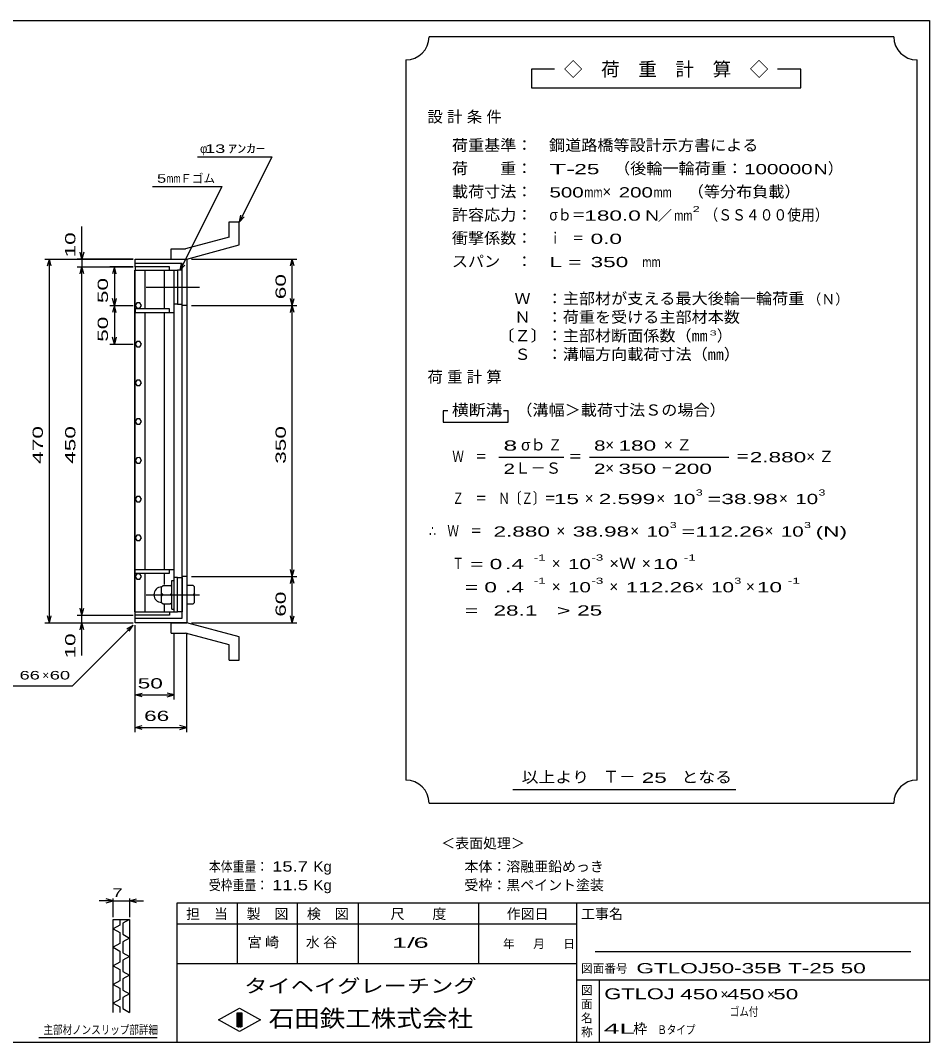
# Model space of a CAD drawing. Units: millimetres, scale not verified. Extents: x -1092 to 1039, y -770 to 632.
# Drawn here: x -135 to 1039, y -688 to 632 of the extents above; entities that cross this region are included whole.
import ezdxf
from ezdxf.enums import TextEntityAlignment as Align

# ---------------------------------------------------------------- set-up
doc = ezdxf.new("R2010")
doc.units = ezdxf.units.MM
doc.header["$LTSCALE"] = 6
doc.linetypes.add('CHAIN', pattern=[18.5, 12, -1.5, 3.5, -1.5])
for name, color, linetype, lineweight in [('0_2', 150, 'Continuous', 25), ('16', 3, 'Continuous', 25), ('19', 6, 'Continuous', 25), ('22', 4, 'Continuous', 25), ('24', 2, 'Continuous', 25), ('32', 4, 'Continuous', 25)]:
    doc.layers.add(name, color=color, linetype=linetype, lineweight=lineweight)
doc.styles.add('ベクトル', font='')
doc.styles.get('ベクトル').set_extended_font_data('ベクトル')

msp = doc.modelspace()

# ---------------------------------------------------------------- linework, layer by layer
at = {"layer": '0_2'}
for p, q in [((-1037.4, 632.1), (1038.6, 632.1)), ((1038.6, 632.1), (1038.6, -687.9)), ((1038.6, -507.9), (66.6, -507.9)), ((66.6, -507.9), (66.6, -687.9)), ((144.6, -507.9), (144.6, -585.9)), ((222.6, -585.9), (222.6, -507.9)), ((300.6, -507.9), (300.6, -585.9)), ((456.6, -585.9), (456.6, -507.9)), ((582.6, -507.9), (582.6, -687.9)), ((582.6, -534.9), (66.6, -534.9)), ((1014.6, -570.9), (606.6, -570.9)), ((66.6, -585.9), (582.6, -585.9)), ((582.6, -606.9), (1038.6, -606.9)), ((612.6, -687.9), (612.6, -606.9)), ((120.6, -658.5), (147.6, -643.5)), ((147.6, -643.5), (174.6, -658.5)), ((147.6, -673.5), (120.6, -658.5)), ((144.6, -649.5), (150.6, -649.5)), ((144.6, -667.5), (144.6, -649.5)), ((144.6, -649.5), (145.8, -649.5)), ((145.8, -649.5), (145.8, -667.5)), ((147, -667.5), (147, -649.5)), ((147, -649.5), (148.2, -649.5)), ((174.6, -658.5), (147.6, -673.5)), ((148.2, -649.5), (148.2, -667.5)), ((149.4, -667.5), (149.4, -649.5)), ((149.4, -649.5), (150.6, -649.5)), ((150.6, -649.5), (150.6, -667.5)), ((150.6, -649.5), (150.6, -667.5)), ((150.6, -667.5), (144.6, -667.5)), ((145.8, -667.5), (147, -667.5)), ((148.2, -667.5), (149.4, -667.5)), ((1038.6, -687.9), (-1037.4, -687.9))]:
    msp.add_line(p, q, dxfattribs=at)
at = {"layer": '16'}
for p, q in [((12.3, -131.5), (12.3, 309.5)), ((12.3, 309.5), (13, 309.5)), ((57, 314), (13, 314)), ((13, 314), (13, 309.5)), ((13, 309.5), (57, 309.5)), ((13, -131.5), (13, 309.5)), ((13, 309.5), (63, 309.5)), ((25.5, 259.5), (25.5, 309.5)), ((50.5, 259.5), (50.5, 309.5)), ((57, 309.5), (57, 314)), ((63, -131.5), (63, 309.5)), ((63, 309.5), (67.5, 309.5)), ((67.5, 309.5), (67.5, 265.5)), ((73.5, 309.5), (67.5, 309.5)), ((73.5, 265.5), (73.5, 309.5)), ((14.976, 267.45), (13, 263.972)), ((18.976, 267.478), (14.976, 267.45)), ((21, 264), (18.976, 267.478)), ((19.024, 260.55), (21, 264.028)), ((67.5, 265.5), (63, 265.5)), ((67.5, 265.5), (73.5, 265.5)), ((13, 263.972), (15.024, 260.522)), ((13, 259.5), (13, 255)), ((57, 259.5), (13, 259.5)), ((13, 255), (63, 255)), ((15.024, 260.522), (19.024, 260.55)), ((25.5, -77), (25.5, 255)), ((50.5, -77), (50.5, 255)), ((57, 255), (57, 259.5)), ((14.976, 217.45), (13, 213.972)), ((13, 213.972), (15.024, 210.522)), ((18.976, 217.478), (14.976, 217.45)), ((21, 214), (18.976, 217.478)), ((19.024, 210.55), (21, 214.028)), ((15.024, 210.522), (19.024, 210.55)), ((14.976, 167.45), (13, 163.972)), ((13, 163.972), (15.024, 160.522)), ((18.976, 167.478), (14.976, 167.45)), ((15.024, 160.522), (19.024, 160.55)), ((21, 164), (18.976, 167.478)), ((19.024, 160.55), (21, 164.028)), ((14.976, 117.45), (13, 113.972)), ((13, 113.972), (15.024, 110.522)), ((18.976, 117.478), (14.976, 117.45)), ((15.024, 110.522), (19.024, 110.55)), ((21, 114), (18.976, 117.478)), ((19.024, 110.55), (21, 114.028)), ((14.976, 67.45), (13, 63.972)), ((18.976, 67.478), (14.976, 67.45)), ((21, 64), (18.976, 67.478)), ((13, 63.972), (15.024, 60.522)), ((15.024, 60.522), (19.024, 60.55)), ((19.024, 60.55), (21, 64.028)), ((14.976, 17.45), (13, 13.972)), ((13, 13.972), (15.024, 10.522)), ((18.976, 17.478), (14.976, 17.45)), ((21, 14), (18.976, 17.478)), ((19.024, 10.55), (21, 14.028)), ((15.024, 10.522), (19.024, 10.55)), ((14.976, -32.55), (13, -36.028)), ((13, -36.028), (15.024, -39.478)), ((18.976, -32.522), (14.976, -32.55)), ((15.024, -39.478), (19.024, -39.45)), ((21, -36), (18.976, -32.522)), ((19.024, -39.45), (21, -35.972)), ((13, -81.5), (13, -77)), ((13, -77), (63, -77)), ((57, -81.5), (57, -77)), ((13, -81.5), (57, -81.5)), ((14.976, -82.55), (13, -86.028)), ((13, -86.028), (15.024, -89.478)), ((18.976, -82.522), (14.976, -82.55)), ((15.024, -89.478), (19.024, -89.45)), ((21, -86), (18.976, -82.522)), ((19.024, -89.45), (21, -85.972)), ((25.5, -131.5), (25.5, -81.5)), ((50.5, -96.5), (50.5, -81.5)), ((60, -128), (60, -91)), ((60, -91), (63, -91)), ((67.5, -87.5), (63, -87.5)), ((63, -128), (63, -91)), ((67.5, -131.5), (67.5, -87.5)), ((67.5, -87.5), (73.5, -87.5)), ((73.5, -87.5), (73.5, -131.5)), ((47, -99.5), (49, -97.5)), ((47, -119.5), (47, -99.5)), ((49, -97.5), (58, -97.5)), ((60, -99.5), (58, -97.5)), ((49, -109.5), (47, -107.5)), ((49, -109.5), (47, -111.5)), ((49, -109.5), (58, -109.5)), ((58, -109.5), (60, -107.5)), ((60, -111.5), (58, -109.5)), ((12.3, -131.5), (13, -131.5)), ((13, -131.5), (57, -131.5)), ((13, -136), (13, -131.5)), ((13, -131.5), (63, -131.5)), ((47, -119.5), (49, -121.5)), ((49, -121.5), (58, -121.5)), ((50.5, -131.5), (50.5, -122.5)), ((57, -131.5), (57, -136)), ((58, -121.5), (60, -119.5)), ((60, -128), (63, -128)), ((63, -131.5), (67.5, -131.5)), ((73.5, -131.5), (67.5, -131.5)), ((57, -136), (13, -136))]:
    msp.add_line(p, q, dxfattribs=at)
at = {"layer": '16', "linetype": 'CHAIN'}
for p, q in [((26.8, 287.5), (95.8, 287.5)), ((26.8, -109.5), (95.8, -109.5))]:
    msp.add_line(p, q, dxfattribs=at)
at = {"layer": '16'}
msp.add_arc((47, -109.5), 10, 90, 270, dxfattribs=at)
at = {"layer": '19'}
for p, q in [((134.11, 372.12), (147.11, 372.12)), ((134.11, 352.1), (134.11, 372.12)), ((147.11, 342.12), (147.11, 372.12)), ((134.11, 352.1), (77.78, 337.01)), ((59.49, 337.01), (77.78, 337.01)), ((59.49, 324.01), (59.49, 337.01)), ((79.5, 324), (147.11, 342.12)), ((13, 314), (13, 324)), ((13, 324), (79.5, 324)), ((73.5, 318), (13, 318)), ((59.5, 324), (79.5, 324)), ((73.5, -140), (73.5, 318)), ((79.5, 324), (79.5, -146)), ((79.5, 264), (73.5, 264)), ((79.5, -86), (73.5, -86)), ((87.5, -97.5), (79.5, -97.5)), ((79.5, -97.5), (79.5, -121.5)), ((89.5, -99.5), (87.5, -97.5)), ((89.5, -119.5), (89.5, -99.5)), ((79.5, -109.5), (87.5, -109.5)), ((89.5, -107.5), (87.5, -109.5)), ((87.5, -109.5), (89.5, -111.5)), ((79.5, -121.5), (87.5, -121.5)), ((87.5, -121.5), (89.5, -119.5)), ((13, -146), (13, -136)), ((13, -140), (73.5, -140)), ((79.5, -146), (13, -146)), ((59.49, -159.01), (59.49, -146.01)), ((59.5, -146), (79.5, -146)), ((147.11, -164.12), (79.5, -146)), ((59.49, -159.01), (77.78, -159.01)), ((134.11, -174.1), (77.78, -159.01)), ((147.11, -194.12), (147.11, -164.12)), ((134.11, -194.12), (134.11, -174.1)), ((134.11, -194.12), (147.11, -194.12))]:
    msp.add_line(p, q, dxfattribs=at)
at = {"layer": '22'}
for p, q in [((93.5, 456), (189.5, 456)), ((147.5, 372), (189.5, 456)), ((35, 417.5), (125, 417.5)), ((71, 309.5), (125, 417.5)), ((147.5, 372), (149.3, 380.76)), ((147.5, 372), (153.5, 378.6)), ((-56, 324), (-56, 366)), ((-56, 324), (-58.4, 333)), ((-53.6, 333), (-56, 324)), ((-104, 324), (10, 324)), ((-100.4, 315), (-98, 324)), ((-95.6, 315), (-98, 324)), ((-98, -146), (-98, 324)), ((10, 324), (-62, 324)), ((-56, 324), (-56, 314)), ((71, 309.5), (72.8, 318.26)), ((85.5, 324), (221.7, 324)), ((213.3, 315), (215.7, 324)), ((218.1, 315), (215.7, 324)), ((215.7, 264), (215.7, 324)), ((-62, 314), (10, 314)), ((-58.4, 305), (-56, 314)), ((-53.6, 305), (-56, 314)), ((-56, -136), (-56, 314)), ((10, 314), (-20, 314)), ((-14, 314), (-16.4, 305)), ((-11.6, 305), (-14, 314)), ((-14, 314), (-14, 264)), ((71, 309.5), (77, 316.1)), ((-20, 264), (10, 264)), ((-14, 264), (-16.4, 273)), ((-14, 264), (-16.4, 255)), ((-11.6, 273), (-14, 264)), ((-11.6, 255), (-14, 264)), ((-14, 264), (-14, 214)), ((85.5, 264), (221.7, 264)), ((215.7, 264), (213.3, 273)), ((213.3, 255), (215.7, 264)), ((215.7, 264), (218.1, 273)), ((218.1, 255), (215.7, 264)), ((215.7, -86), (215.7, 264)), ((-20, 214), (10, 214)), ((-14, 214), (-16.4, 223)), ((-11.6, 223), (-14, 214)), ((215.7, -86), (213.3, -77)), ((215.7, -86), (218.1, -77)), ((85.5, -86), (221.7, -86)), ((213.3, -95), (215.7, -86)), ((218.1, -95), (215.7, -86)), ((215.7, -146), (215.7, -86)), ((-56, -136), (-58.4, -127)), ((-56, -136), (-53.6, -127)), ((-98, -146), (-100.4, -137)), ((-98, -146), (-95.6, -137)), ((-62, -136), (10, -136)), ((-56, -146), (-56, -136)), ((215.7, -146), (213.3, -137)), ((215.7, -146), (218.1, -137)), ((-104, -146), (10, -146)), ((-68, -227), (10, -149)), ((-62, -146), (10, -146)), ((-58.4, -155), (-56, -146)), ((-53.6, -155), (-56, -146)), ((-56, -188), (-56, -146)), ((2.2, -153.8), (10, -149)), ((5.2, -156.8), (10, -149)), ((13, -245), (13, -149)), ((13, -287), (13, -149)), ((85.5, -146), (221.7, -146)), ((63, -245), (63, -158.802)), ((79.5, -287), (79.5, -158.802)), ((-188, -227), (-68, -227)), ((13, -239), (22, -236.6)), ((63, -239), (54, -236.6)), ((22, -241.4), (13, -239)), ((13, -239), (63, -239)), ((54, -241.4), (63, -239)), ((13, -281), (22, -278.6)), ((22, -283.4), (13, -281)), ((13, -281), (79.5, -281)), ((79.5, -281), (70.5, -278.6)), ((70.5, -283.4), (79.5, -281))]:
    msp.add_line(p, q, dxfattribs=at)
at = {"layer": '24', "color": 4}
for p, q in [((992.4, 611.1), (392.4, 611.1)), ((362.4, 581.1), (362.4, -348.9)), ((1022.4, -348.9), (1022.4, 581.1)), ((554.4, 569.1), (524.4, 569.1)), ((524.4, 569.1), (524.4, 545.1)), ((872.4, 569.1), (842.4, 569.1)), ((872.4, 545.1), (872.4, 569.1)), ((524.4, 545.1), (872.4, 545.1)), ((416.4, 128.1), (410.4, 128.1)), ((410.4, 128.1), (410.4, 113.1)), ((494.4, 128.1), (488.4, 128.1)), ((494.4, 113.1), (494.4, 128.1)), ((410.4, 113.1), (494.4, 113.1)), ((482.4, 68.1), (566.4, 68.1)), ((599.4, 68.1), (779.4, 68.1)), ((500.4, -360.9), (788.4, -360.9)), ((392.4, -378.9), (992.4, -378.9))]:
    msp.add_line(p, q, dxfattribs=at)
for centre, start, end in [((362.4, 611.1), 270, 0), ((1022.4, 611.1), 180, 270), ((362.4, -378.9), 0, 90), ((1022.4, -378.9), 90, 180)]:
    msp.add_arc(centre, 30, start, end, dxfattribs=at)
at = {"layer": '32'}
for p, q in [((-15.6, -504.9), (-33.6, -504.9)), ((-15.6, -504.9), (-24.6, -502.5)), ((-24.6, -507.3), (-15.6, -504.9)), ((-15.6, -525.9), (-15.6, -501.9)), ((-15.6, -504.9), (5.4, -504.9)), ((5.4, -501.9), (5.4, -525.9)), ((5.4, -504.9), (14.4, -502.5)), ((14.4, -507.3), (5.4, -504.9)), ((5.4, -504.9), (23.4, -504.9)), ((-15.6, -528.9), (5.4, -528.9)), ((-15.6, -648.9), (-15.6, -528.9)), ((-7.2, -536.1), (-15.6, -540.9)), ((-15.6, -540.9), (-7.2, -545.7)), ((-7.2, -528.9), (-7.2, -536.1)), ((5.4, -528.9), (-3, -533.7)), ((-3, -533.7), (-3, -548.1)), ((5.4, -528.9), (5.4, -648.9)), ((-7.2, -545.7), (-7.2, -560.1)), ((-3, -548.1), (5.4, -552.9)), ((5.4, -552.9), (-3, -557.7)), ((-7.2, -560.1), (-15.6, -564.9)), ((-15.6, -564.9), (-7.2, -569.7)), ((-3, -557.7), (-3, -572.1)), ((-7.2, -569.7), (-7.2, -584.1)), ((-3, -572.1), (5.4, -576.9)), ((5.4, -576.9), (-3, -581.7)), ((-7.2, -584.1), (-15.6, -588.9)), ((-15.6, -588.9), (-7.2, -593.7)), ((-7.2, -593.7), (-7.2, -608.1)), ((-3, -581.7), (-3, -596.1)), ((-3, -596.1), (5.4, -600.9)), ((5.4, -600.9), (-3, -605.7)), ((-3, -605.7), (-3, -620.1)), ((-7.2, -608.1), (-15.6, -612.9)), ((-15.6, -612.9), (-7.2, -617.7)), ((-7.2, -617.7), (-7.2, -632.1)), ((-3, -620.1), (5.4, -624.9)), ((-7.2, -632.1), (-15.6, -636.9)), ((5.4, -624.9), (-3, -629.7)), ((-3, -629.7), (-3, -644.1)), ((-15.6, -636.9), (-7.2, -641.7)), ((-7.2, -641.7), (-7.2, -648.9)), ((-3, -644.1), (5.4, -648.9)), ((41.4, -681.9), (-111.6, -681.9))]:
    msp.add_line(p, q, dxfattribs=at)

# ---------------------------------------------------------------- texts
at = {"layer": '0_2', "style": 'ベクトル'}
for s, height, p in [('担\u3000当', 13.2, (78.6, -521.7)), ('製\u3000図', 13.2, (156.6, -521.7)), ('検\u3000図', 13.2, (234.6, -521.7)), ('尺\u3000\u3000度', 13.2, (342.6, -521.7)), ('作図日', 13.2, (492.6, -521.7)), ('工事名', 13.2, (588.6, -521.7)), ('年', 11, (487.8, -560.4)), ('月', 11, (526.8, -560.4)), ('日', 11, (565.8, -560.4)), ('図面番号', 11, (588.6, -592.2)), ('図', 11, (588.6, -620.4)), ('面', 11, (588.6, -638.4)), ('名', 11, (588.6, -656.4)), ('称', 11, (588.6, -674.4))]:
    msp.add_text(s, height=height, dxfattribs=at).set_placement(p, align=Align.MIDDLE_LEFT)
at = {"layer": '0_2', "color": 222, "style": 'ベクトル'}
for s, height, width, p in [('タイヘイグレーチング', 17.6, 1.25, (153.6, -614.7)), ('石田鉄工株式会社', 21.99, 1.1, (185.1, -656.7))]:
    msp.add_text(s, height=height, dxfattribs=dict(at, width=width)).set_placement(p, align=Align.MIDDLE_LEFT)
at = {"layer": '22', "color": 2, "style": 'ベクトル'}
for s, height, p in [('φ', 11, (96.5, 466.5)), ('Ｆゴム', 11, (71, 428)), ('×', 11, (-107, -213.5)), ('＜表面処理＞', 13.2, (408, -430.5)), ('本体：', 13.2, (438, -460.5)), ('溶融亜鉛めっき', 13.2, (492, -460.5)), ('受枠：', 13.2, (438, -484.5)), ('黒ペイント塗装', 13.2, (492, -484.5)), ('×', 13.2, (768.6, -625.5)), ('×', 13.2, (828.6, -625.5)), ('枠', 13.2, (655.8, -669.9))]:
    msp.add_text(s, height=height, dxfattribs=at).set_placement(p, align=Align.MIDDLE_LEFT)
for s, height, width, p in [(' 13 ', 11, 1.6, (96.5, 466.5)), ('ｱﾝｶｰ', 11, 1.6, (132.5, 466.5)), ('5', 11, 1.45, (41, 428)), ('mm', 11, 0.75, (53, 428)), (' 66 ', 11, 1.6, (-143, -213.5)), (' 60 ', 11, 1.6, (-104, -213.5)), (' 50 ', 13.2, 1.65, (8, -224)), (' 66 ', 13.2, 1.65, (16.25, -266)), ('本体重量：', 13.2, 0.85, (108, -460.5)), (' 15.7', 13.2, 1.35, (183, -460.5)), ('Kg', 13.2, 1.1, (243, -460.5)), ('受枠重量：', 13.2, 0.85, (108, -484.5)), (' 11.5', 13.2, 1.35, (183, -484.5)), ('Kg', 13.2, 1.1, (243, -484.5)), ('1/', 13.2, 2, (344.4, -558.9)), (' 6 ', 13.2, 2, (362.4, -558.9)), ('GTLOJ50-35B T-25 50          ', 13.2, 1.65, (660, -591.9)), ('GTLOJ', 14.08, 1.5, (618.6, -624.9)), (' 450 ', 13.2, 1.65, (708.6, -625.5)), (' 450 ', 13.2, 1.65, (768.6, -625.5)), (' 50 ', 13.2, 1.65, (828.6, -625.5)), ('ゴム付', 11, 0.8, (780.6, -648)), ('4L', 13.2, 2.05, (618, -669.9)), ('Ｂタイプ', 11, 0.8, (687, -671.4))]:
    msp.add_text(s, height=height, dxfattribs=dict(at, width=width)).set_placement(p, align=Align.MIDDLE_LEFT)
at = {"layer": '22', "color": 2, "style": 'ベクトル', "width": 1.65}
for s, p in [(' 10 ', (-71, 318)), (' 50 ', (-29, 259)), (' 60 ', (200.7, 264)), (' 50 ', (-29, 209)), (' 470 ', (-113, 51.5)), (' 450 ', (-71, 51.5)), (' 350 ', (200.7, 51.5)), (' 60 ', (200.7, -146)), (' 10 ', (-71, -200))]:
    msp.add_text(s, height=13.2, rotation=90, dxfattribs=at).set_placement(p, align=Align.MIDDLE_LEFT)
at = {"layer": '22', "color": 2, "char_height": 13.2, "attachment_point": 4, "style": 'ベクトル'}
for s, insert in [('\\T1.25;宮崎\u3000', (158.1, -558.9)), ('\\T1.25;水谷\u3000', (233.1, -558.9))]:
    msp.add_mtext(s, dxfattribs=dict(at, insert=insert))
at = {"layer": '24', "style": 'ベクトル'}
for s, height, p in [('◇\u3000荷\u3000重\u3000計\u3000算\u3000◇', 17.6, (566.4, 569.1)), ('）', 14.52, (907.2, 441)), ('×', 14.52, (616.2, 411)), ('／', 13.2, (687.9, 380.1)), ('（Ｎ）', 13.2, (880.8, 272.1)), ('）', 14.52, (763.8, 225)), ('σｂ', 14.52, (511.2, 84)), ('×', 14.52, (619.8, 84)), ('Ｌ－Ｓ', 14.52, (503.4, 54)), ('×', 14.52, (619.8, 54)), ('×', 14.52, (593.4, 15)), ('×', 14.52, (685.8, 15)), ('×', 14.52, (844.2, 15)), ('×', 14.52, (556.8, -27)), ('×', 14.52, (652.2, -27)), ('×', 14.52, (825.6, -27)), ('×', 14.52, (550.8, -69)), ('×', 14.52, (667.2, -69)), ('×', 14.52, (550.8, -99)), ('×', 14.52, (625.2, -99)), ('×', 14.52, (735.6, -99)), ('×', 14.52, (801.6, -99)), ('Ｔ－', 15.4, (616.8, -344.4))]:
    msp.add_text(s, height=height, dxfattribs=at).set_placement(p, align=Align.MIDDLE_LEFT)
for s, height, width, p in [('荷重基準：\u3000', 14.52, 1.05, (421.8, 471)), ('鋼道路橋等設計示方書による', 14.52, 1.05, (547.2, 471)), ('荷\u3000\u3000重：\u3000', 14.52, 1.05, (421.8, 441)), ('（後輪一輪荷重：', 14.52, 1.05, (631.2, 441)), ('T-', 13.2, 2, (547.8, 440.1)), (' 25 ', 13.2, 1.65, (571.8, 440.1)), ('100000', 13.2, 1.5, (799.2, 440.1)), ('N', 13.2, 1.4, (889.2, 440.1)), ('載荷寸法：\u3000', 14.52, 1.05, (421.8, 411)), ('500', 13.2, 1.5, (547.8, 410.1)), ('mm', 13.2, 0.8, (592.8, 410.1)), ('200', 13.2, 1.5, (637.2, 410.1)), ('mm', 13.2, 0.8, (682.2, 410.1)), ('\u3000（等分布負載）', 14.52, 1.05, (705.6, 411)), ('許容応力：\u3000', 14.52, 1.05, (421.8, 381)), ('σｂ＝', 14.52, 0.9, (547.8, 381)), ('180.0', 13.2, 1.65, (592.8, 380.1)), ('N', 13.2, 1.4, (671.4, 380.1)), ('mm', 13.2, 0.8, (708.9, 380.1)), ('2', 7.918, 1.5, (732.9, 388.5)), ('（ＳＳ４００使用）', 14.52, 0.9, (747.9, 381)), ('衝撃係数：\u3000', 14.52, 1.05, (421.8, 351)), ('ｉ\u3000＝', 14.52, 0.75, (547.8, 351)), (' 0.0', 13.2, 1.65, (592.8, 350.1)), ('スパン\u3000：\u3000', 14.52, 1.05, (421.8, 321)), ('L =', 13.2, 1.65, (547.8, 320.1)), (' 350 ', 13.2, 1.65, (592.8, 320.1)), ('mm', 13.2, 0.8, (667.8, 320.1)), ('\u3000Ｗ\u3000：主部材が支える最大後輪一輪荷重', 14.52, 1.05, (481.8, 273)), ('\u3000Ｎ\u3000：荷重を受ける主部材本数', 14.52, 1.05, (481.8, 249)), ('〔Ｚ〕：主部材断面係数（㎜', 14.52, 1.05, (481.8, 225)), ('3', 6.598, 1.8, (754.8, 228.6)), ('\u3000Ｓ\u3000：溝幅方向載荷寸法（㎜）', 14.52, 1.05, (481.8, 201)), ('横断溝', 14.52, 1.1, (421.8, 129)), ('\u3000（溝幅＞載荷寸法Ｓの場合）', 14.52, 1.05, (484.2, 129)), ('8', 13.2, 1.8, (488.4, 83.1)), ('Ｚ', 14.52, 0.9, (546, 84)), ('8', 13.2, 1.5, (605.4, 83.1)), (' 180 ', 13.2, 1.65, (628.8, 83.1)), ('Ｗ\u3000＝', 14.52, 0.75, (422.4, 69)), ('＝', 14.52, 0.9, (572.4, 69)), ('＝', 14.52, 0.9, (788.4, 69)), ('2.880', 13.2, 1.65, (806.4, 68.1)), ('2', 13.2, 1.5, (488.4, 53.1)), ('2', 13.2, 1.5, (605.4, 53.1)), (' 350 ', 13.2, 1.65, (628.8, 53.1)), ('－', 14.52, 0.75, (691.8, 54)), (' 200 ', 13.2, 1.65, (700.8, 53.1)), ('3', 7.918, 1.5, (736.8, 22.5)), ('3', 7.918, 1.5, (895.2, 22.5)), ('Ｚ\u3000＝\u3000Ｎ〔Ｚ〕＝', 14.52, 0.75, (422.4, 15)), (' 15 ', 13.2, 1.65, (545.4, 14.1)), ('2.599', 13.2, 1.65, (611.4, 14.1)), ('10', 13.2, 1.5, (706.8, 14.1)), ('=', 13.2, 1.7, (751.8, 14.1)), ('38.98', 13.2, 1.65, (769.8, 14.1)), ('10', 13.2, 1.5, (865.2, 14.1)), ('∴\u3000Ｗ\u3000＝', 14.52, 0.75, (392.4, -27)), (' 2.880', 13.2, 1.65, (467.4, -27.9)), ('38.98', 13.2, 1.65, (577.8, -27.9)), ('10', 13.2, 1.5, (673.2, -27.9)), ('3', 7.918, 1.5, (703.2, -19.5)), ('=', 13.2, 1.7, (718.2, -27.9)), ('112.26', 13.2, 1.65, (736.2, -27.9)), ('10', 13.2, 1.5, (846.6, -27.9)), ('3', 7.918, 1.5, (876.6, -19.5)), ('(N)', 13.2, 1.65, (891.6, -27.9)), ('Ｔ', 14.52, 0.75, (422.4, -69)), (' = 0', 13.2, 1.65, (437.4, -69.9)), (' .4 ', 13.2, 1.65, (482.4, -69.9)), ('-1', 7.918, 1.65, (527.4, -61.5)), ('10', 13.2, 1.5, (571.8, -69.9)), ('-3', 7.918, 1.65, (601.8, -61.5)), ('×Ｗ', 14.52, 1.1, (625.2, -69)), (' 10 ', 13.2, 1.65, (673.2, -69.9)), ('-1', 7.918, 1.65, (721.2, -61.5)), ('-1', 7.918, 1.65, (527.4, -91.5)), ('-3', 7.918, 1.65, (601.8, -91.5)), ('3', 7.918, 1.5, (786.6, -91.5)), ('-1', 7.918, 1.65, (855.6, -91.5)), ('  = 0', 13.2, 1.65, (422.4, -99.9)), (' .4 ', 13.2, 1.65, (482.4, -99.9)), ('10', 13.2, 1.5, (571.8, -99.9)), ('112.26', 13.2, 1.65, (646.2, -99.9)), ('10', 13.2, 1.5, (756.6, -99.9)), (' 10 ', 13.2, 1.65, (807.6, -99.9)), ('  =', 13.2, 1.65, (422.4, -129.9)), (' 28.1', 13.2, 1.65, (467.4, -129.9)), ('>', 13.2, 1.7, (557.4, -129.9)), (' 25 ', 13.2, 1.65, (575.4, -129.9)), ('以上より\u3000', 14.52, 1.1, (511.8, -345)), (' 25 ', 13.2, 1.65, (658.8, -345.9)), ('となる', 14.52, 1.1, (718.2, -345))]:
    msp.add_text(s, height=height, dxfattribs=dict(at, width=width)).set_placement(p, align=Align.MIDDLE_LEFT)
at = {"layer": '24', "char_height": 14.52, "attachment_point": 4, "style": 'ベクトル'}
for s, insert in [('\\T1.28;設計条件', (390.3, 507)), ('\\T1.28;荷重計算', (390.3, 171)), ('\\T1.42;×Ｚ', (695.7, 84)), ('\\T1.42;×Ｚ', (879.3, 69))]:
    msp.add_mtext(s, dxfattribs=dict(at, insert=insert))
at = {"layer": '32', "color": 2, "style": 'ベクトル'}
for s, width, p in [(' 7 ', 1.6, (-23.1, -494.4)), ('主部材ノンスリップ部詳細', 0.8, (-105.6, -671.4))]:
    msp.add_text(s, height=11, dxfattribs=dict(at, width=width)).set_placement(p, align=Align.MIDDLE_LEFT)

doc.saveas('drawing.dxf')
